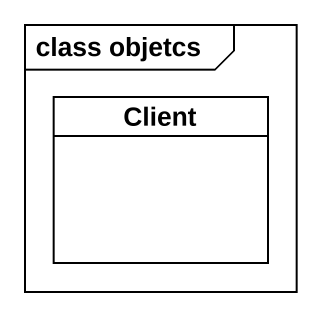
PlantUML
@startuml
mainframe class objetcs
hide circle
hide empty members
class Client
@enduml
